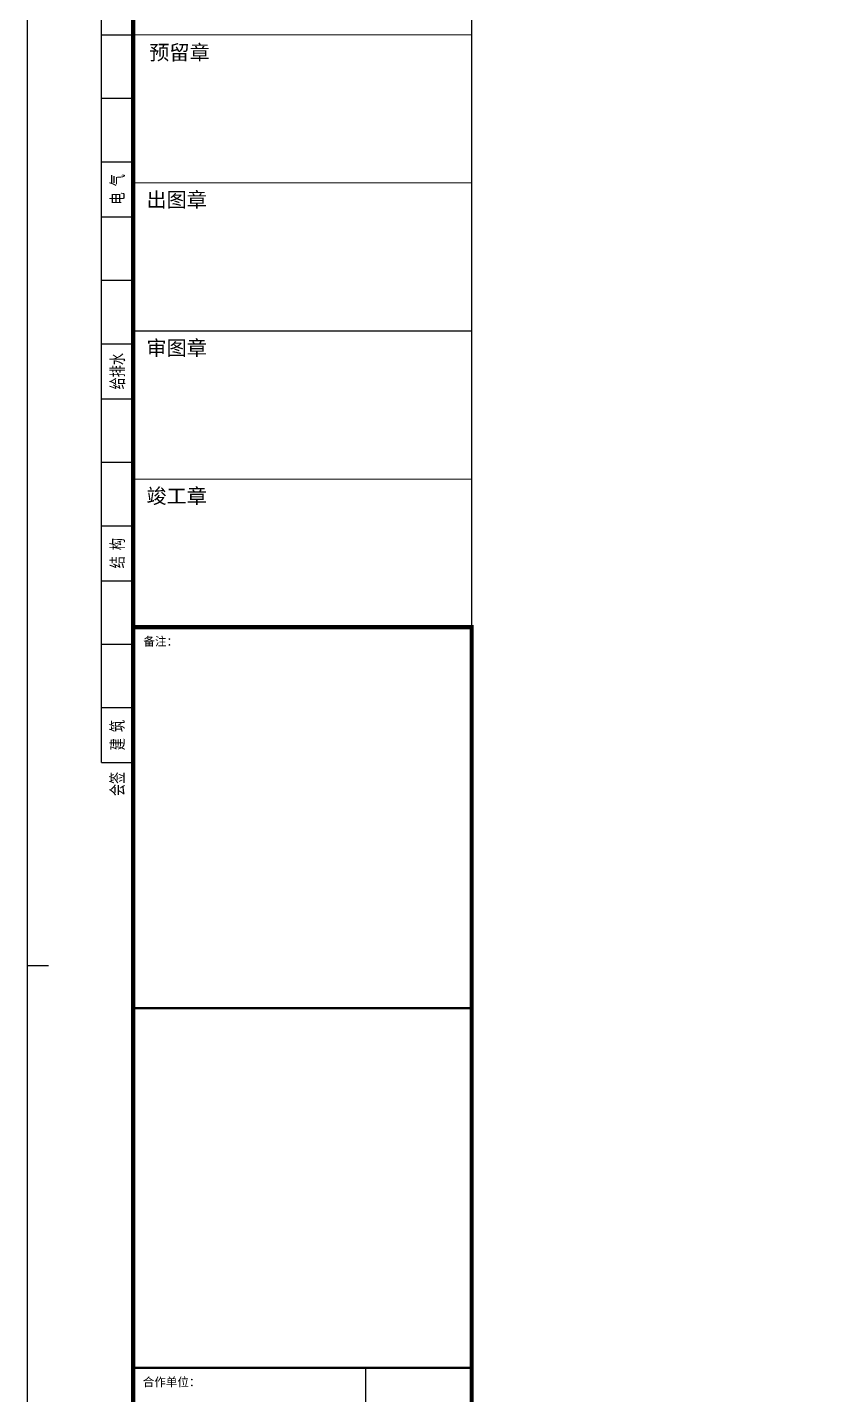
# Model space of a CAD drawing. Extents: x 712773 to 1022356, y -298958 to 209542.
# Drawn here: x 712773 to 741214, y -206609 to -158143 of the extents above; entities that cross this region are included whole.
import ezdxf
from ezdxf.enums import TextEntityAlignment as Align

# ---------------------------------------------------------------- set-up
doc = ezdxf.new("R2010")
doc.units = 0
doc.header["$LTSCALE"] = 500
doc.header["$MEASUREMENT"] = 0
for name, color, linetype in [('T-TK', 157, 'CONTINUOUS'), ('图层1', 165, 'CONTINUOUS'), ('照明平面标注层', 111, 'CONTINUOUS')]:
    doc.layers.add(name, color=color, linetype=linetype)
doc.styles.add('TK1-TY', font='simhei.ttf')
doc.styles.add('TK2-TY', font='', dxfattribs={"width": 0.8})
doc.styles.add('图框JND-宋体', font='')
doc.styles.get('TK2-TY').set_extended_font_data('NSimSun')
doc.styles.get('图框JND-宋体').set_extended_font_data('SimSun')

# ---------------------------------------------------------------- blocks, each defined once
blk = doc.blocks.new('A1E图框')
at = {"layer": 'T-TK'}
for p, q in [((34800, -84100), (34800, -24700)), ((36550, -49600), (36550, -25700)), ((36550, -32400), (37300, -32400)), ((36550, -33900), (37300, -33900)), ((36550, -35400), (37300, -35400)), ((36550, -36700), (37300, -36700)), ((36550, -36700), (37300, -36700)), ((36550, -38200), (37300, -38200)), ((36550, -39700), (37300, -39700)), ((36550, -41000), (37300, -41000)), ((36550, -41000), (37300, -41000)), ((36550, -42500), (37300, -42500)), ((36550, -44000), (37300, -44000)), ((36550, -45300), (37300, -45300)), ((36550, -46800), (37300, -46800)), ((36550, -48300), (37300, -48300)), ((36550, -49600), (37300, -49600)), ((35300, -54400), (34800, -54400))]:
    blk.add_line(p, q, dxfattribs=at)
for points, const_width in [([(37300, -83100), (117900, -83100), (117900, -25700), (37300, -25700)], 100), ([(45300, -83100), (37300, -83100), (37300, -46400), (45300, -46400)], 100), ([(37300, -83100), (45300, -83100), (45300, -55400), (37300, -55400)], 60), ([(45300, -66400), (37300, -66400), (37300, -63900), (45300, -63900)], 60)]:
    blk.add_lwpolyline(points, close=True, dxfattribs=dict(at, const_width=const_width))
blk.add_lwpolyline([(42800, -63900), (45300, -63900), (45300, -66400), (42800, -66400)], close=True, dxfattribs=at)
at = {"layer": '图层1', "linetype": 'Continuous'}
blk.add_line((37300, -46400), (37300, -25700), dxfattribs=at)
at = {"layer": '图层1', "linetype": 'Continuous', "const_width": 25}
for points in [[(45300, -25700), (45300, -46400)], [(45300, -32400), (37300, -32400)], [(45300, -35900), (37300, -35900)], [(45300, -39400), (37300, -39400)], [(45300, -42900), (37300, -42900)], [(43800, -46400), (37300, -46400)]]:
    blk.add_lwpolyline(points, dxfattribs=at)
at = {"layer": 'T-TK', "style": 'TK2-TY', "width": 0.7}
for s, p in [('电 气', (36927, -36050)), ('给排水', (36929, -40350)), ('结 构', (36929, -44650)), ('建 筑', (36928, -48950)), ('会签', (36925, -50102))]:
    blk.add_text(s, height=300, rotation=90, dxfattribs=at).set_placement(p, align=Align.MIDDLE_CENTER)
at = {"layer": 'T-TK', "style": 'TK1-TY'}
for s, p in [('备注：', (37544, -46836)), ('合作单位：', (37528, -64336)), ('合作单位：', (37528, -64336))]:
    blk.add_text(s, height=200, dxfattribs=at).set_placement(p)
at = {"layer": '图层1', "style": '图框JND-宋体'}
for s, p in [('预留章', (37679, -32643)), ('出图章', (37614, -36124)), ('审图章', (37614, -39624)), ('竣工章', (37614, -43124))]:
    blk.add_text(s, height=350, dxfattribs=at).set_placement(p, align=Align.TOP_LEFT)

msp = doc.modelspace()

# ---------------------------------------------------------------- block references
at = {"layer": '照明平面标注层', "xscale": 1.5, "yscale": 1.5, "zscale": 1.5}
msp.add_blockref('A1E图框', (660573, -109807.5), dxfattribs=at)

doc.saveas('drawing.dxf')
